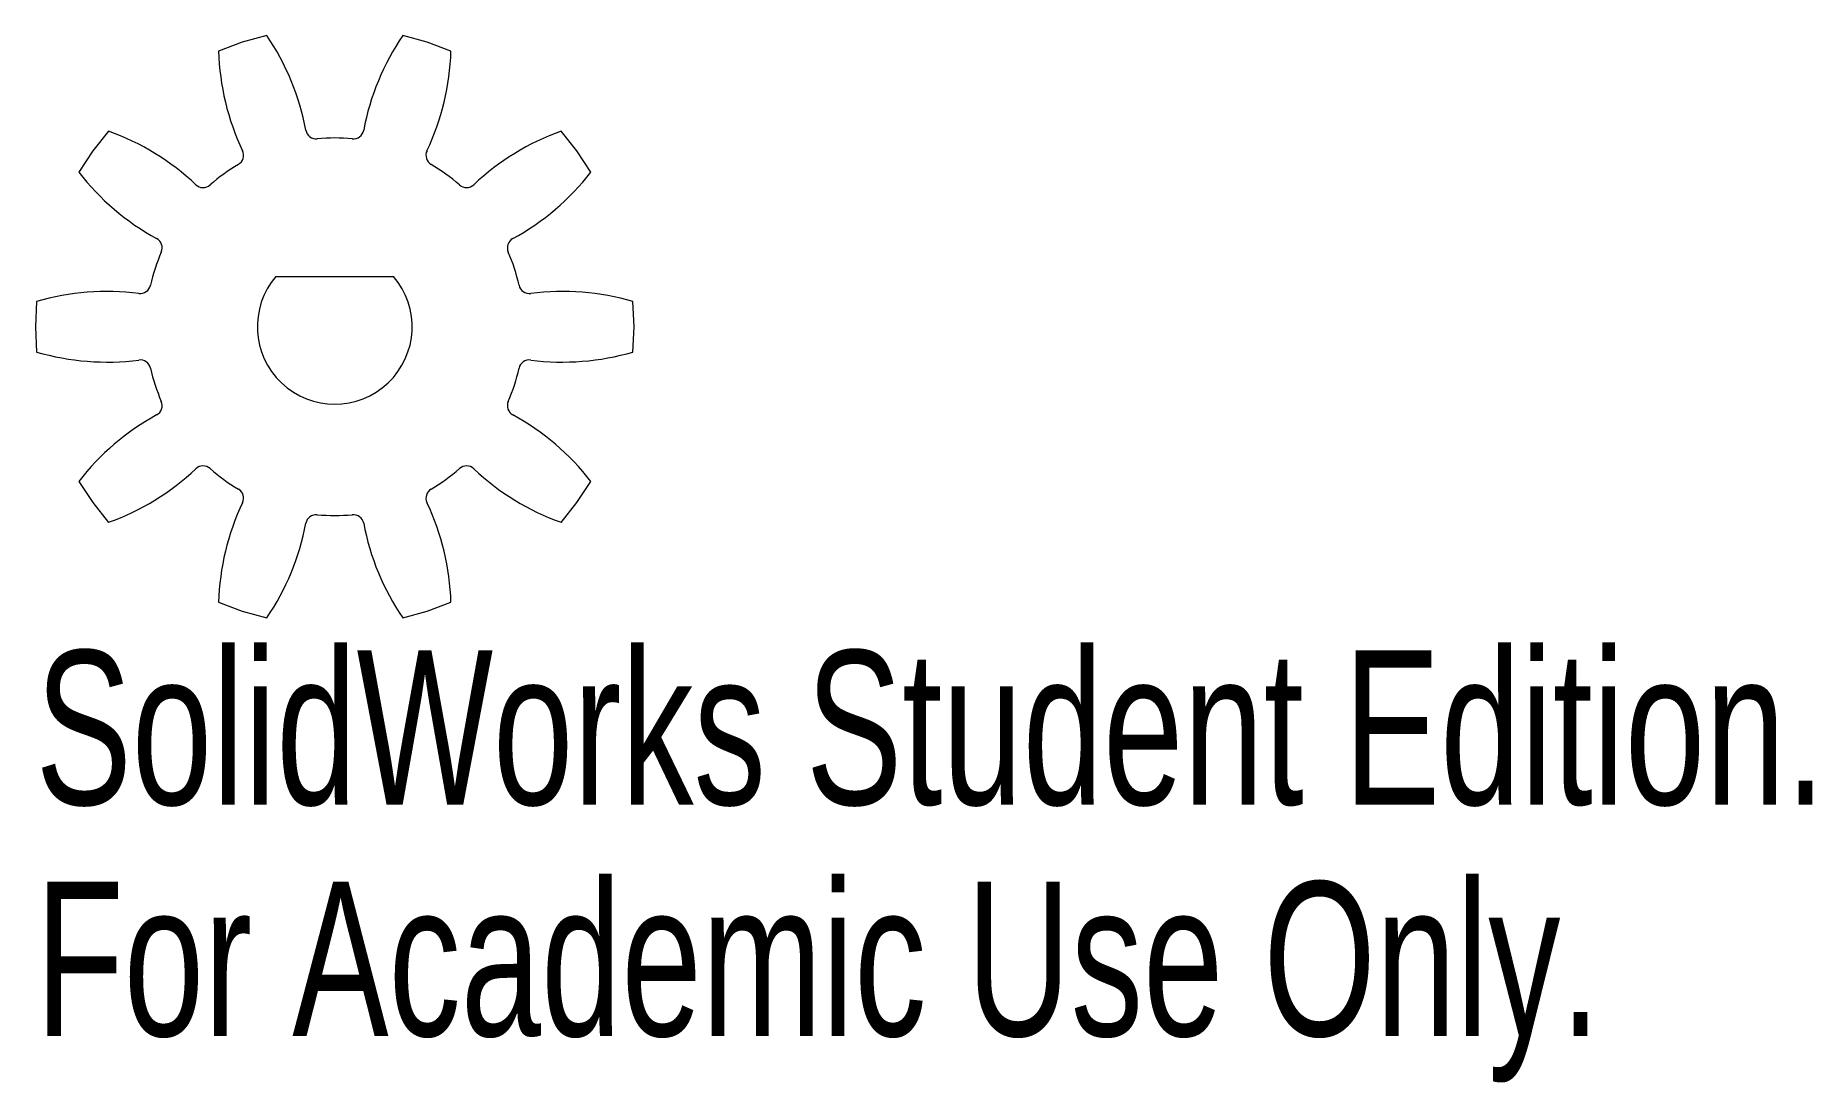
# Model space of a CAD drawing. Header units: millimetres. Extents: x -9.4 to 46.3, y -23.7 to 9.1.
import ezdxf

# ---------------------------------------------------------------- set-up
doc = ezdxf.new("R2010")
doc.units = ezdxf.units.MM
doc.styles.add('SLDTEXTSTYLE0', font='TXT', dxfattribs={"width": 0.7})

msp = doc.modelspace()

# ---------------------------------------------------------------- linework, layer by layer
at = {"color": 7, "linetype": 'Continuous', "lineweight": 15}
for p, q in [((-2.897, 8.916), (-3.64, 8.639)), ((-2.133, 9.129), (-2.897, 8.916)), ((2.897, 8.916), (2.133, 9.129)), ((3.64, 8.639), (2.897, 8.916)), ((-7.091, 6.132), (-7.585, 5.51)), ((7.585, 5.51), (7.091, 6.132)), ((-7.585, 5.51), (-8.023, 4.85)), ((8.023, 4.85), (7.585, 5.51)), ((-1.844, 1.575), (1.844, 1.575)), ((-9.341, 0.793), (-9.375, 0)), ((9.375, 0), (9.341, 0.793)), ((-9.375, 0), (-9.341, -0.793)), ((9.341, -0.793), (9.375, 0)), ((-8.023, -4.85), (-7.585, -5.51)), ((7.585, -5.51), (8.023, -4.85)), ((-7.585, -5.51), (-7.091, -6.132)), ((7.091, -6.132), (7.585, -5.51)), ((-3.64, -8.639), (-2.897, -8.916)), ((2.897, -8.916), (3.64, -8.639)), ((-2.897, -8.916), (-2.133, -9.129)), ((2.133, -9.129), (2.897, -8.916))]:
    msp.add_line(p, q, dxfattribs=at)
for centre, radius, start, end in [((-8.564, 4.731), 7.791, 10.5856, 34.3685), ((8.564, 4.731), 7.791, 145.6315, 169.4144), ((4.148, 8.861), 7.791, 181.6315, 205.4144), ((-4.148, 8.861), 7.791, 334.5856, 358.3685), ((-9.709, -1.207), 7.791, 46.5856, 70.3685), ((-0.578, 6.223), 0.333, 190.5856, 275.3098), ((0.578, 6.223), 0.333, 264.6902, 349.4144), ((9.709, -1.207), 7.791, 109.6315, 133.4144), ((0, 0), 5.918, 84.6902, 95.3098), ((0, 0), 5.918, 120.6902, 131.3098), ((-3.19, 5.375), 0.332, 300.6902, 25.4144), ((3.19, 5.375), 0.333, 154.5856, 239.3098), ((0, 0), 5.918, 48.6902, 59.3098), ((-1.853, 9.607), 7.791, 217.6315, 241.4144), ((1.853, 9.607), 7.791, 298.5856, 322.3685), ((-4.126, 4.695), 0.333, 226.5856, 311.3098), ((4.126, 4.695), 0.333, 228.6902, 313.4144), ((0, 0), 5.918, 156.6902, 167.3098), ((-5.74, 2.473), 0.333, 336.6902, 61.4144), ((5.74, 2.473), 0.333, 118.5856, 203.3098), ((0, 0), 5.918, 12.6902, 23.3098), ((-6.097, 1.373), 0.333, 262.5856, 347.3098), ((0, 0), 2.425, 139.4973, 40.5027), ((6.097, 1.373), 0.333, 192.6902, 277.4144), ((-7.146, -6.683), 7.791, 82.5856, 106.3685), ((7.146, -6.683), 7.791, 73.6315, 97.4144), ((-7.146, 6.683), 7.791, 253.6315, 277.4144), ((-6.097, -1.373), 0.333, 12.6902, 97.4144), ((6.097, -1.373), 0.333, 82.5856, 167.3098), ((7.146, 6.683), 7.791, 262.5856, 286.3685), ((0, 0), 5.918, 192.6902, 203.3098), ((0, 0), 5.918, 336.6902, 347.3098), ((-1.853, -9.607), 7.791, 118.5856, 142.3685), ((-5.74, -2.473), 0.333, 298.5856, 23.3098), ((5.74, -2.473), 0.333, 156.6902, 241.4144), ((1.853, -9.607), 7.791, 37.6315, 61.4144), ((-9.709, 1.207), 7.791, 289.6315, 313.4144), ((-4.126, -4.695), 0.333, 48.6902, 133.4144), ((0, 0), 5.918, 228.6902, 239.3098), ((0, 0), 5.918, 300.6902, 311.3098), ((4.126, -4.695), 0.333, 46.5856, 131.3098), ((9.709, 1.207), 7.791, 226.5856, 250.3685), ((4.148, -8.861), 7.791, 154.5856, 178.3685), ((-3.19, -5.375), 0.333, 334.5856, 59.3098), ((3.19, -5.375), 0.333, 120.6902, 205.4144), ((-4.148, -8.861), 7.791, 1.6315, 25.4144), ((-0.578, -6.223), 0.333, 84.6902, 169.4144), ((0, 0), 5.918, 264.6902, 275.3098), ((0.578, -6.223), 0.333, 10.5856, 95.3098), ((-8.564, -4.731), 7.791, 325.6315, 349.4144), ((8.564, -4.731), 7.791, 190.5856, 214.3685)]:
    msp.add_arc(centre, radius, start, end, dxfattribs=at)

# ---------------------------------------------------------------- texts
at = {"color": 7, "linetype": 'Continuous', "char_height": 4.83362, "attachment_point": 1, "style": 'SLDTEXTSTYLE0'}
for s, insert in [('SolidWorks Student Edition.', (-9.375, -10.149)), ('For Academic Use Only.', (-9.375, -17.399))]:
    msp.add_mtext(s, dxfattribs=dict(at, insert=insert))

doc.saveas('drawing.dxf')
